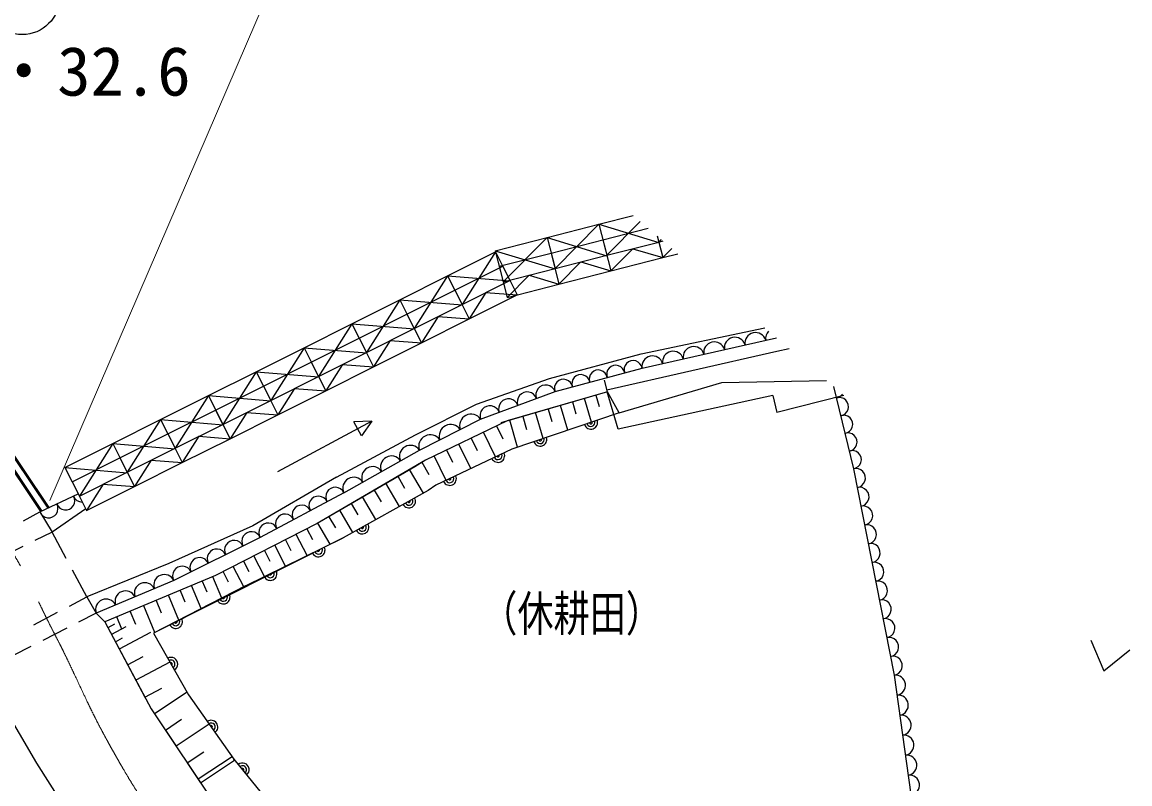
# Model space of a CAD drawing. Units: millimetres, scale not verified. Extents: x 40000 to 680000, y 20000 to 380000.
# Drawn here: x 153485 to 194881, y 291788 to 320274 of the extents above; entities that cross this region are included whole.
import ezdxf
from ezdxf.enums import TextEntityAlignment as Align

# ---------------------------------------------------------------- set-up
doc = ezdxf.new("R2010")
doc.units = ezdxf.units.MM
doc.header["$LTSCALE"] = 1000
doc.linetypes.add('CHAIN', pattern=[18.5, 12, -1.5, 3.5, -1.5])
for name, color, linetype, lineweight in [('M-BGD', 7, 'Continuous', 25), ('M-BMK', 2, 'CHAIN', 13), ('M-STR-HTXT', 7, 'Continuous', 13), ('M-STR-STR1', 1, 'Continuous', 25), ('M-STR-STRC', 7, 'Continuous', 25)]:
    doc.layers.add(name, color=color, linetype=linetype, lineweight=lineweight)
doc.styles.add('ＭＳ ゴシック', font='')
doc.styles.get('ＭＳ ゴシック').set_extended_font_data('MS Gothic')

msp = doc.modelspace()

# ---------------------------------------------------------------- linework, layer by layer
at = {"layer": 'M-BGD'}
for p, q in [((175039, 312717), (176320, 313045)), ((173101, 312221), (175039, 312717)), ((175039, 312717), (173399, 311059)), ((175039, 312717), (175336, 311554)), ((175039, 312717), (177278, 312034)), ((175188, 312136), (176878, 312568)), ((176586, 312818), (175336, 311554)), ((171164, 311726), (173101, 312221)), ((173101, 312221), (171461, 310563)), ((173101, 312221), (173399, 311059)), ((173101, 312221), (175340, 311538)), ((173250, 311640), (175188, 312136)), ((175188, 312136), (175485, 310973)), ((177215, 312280), (177423, 311469)), ((177215, 312280), (177274, 312050)), ((177370, 312147), (177274, 312050)), ((171164, 311726), (173403, 311043)), ((171164, 311726), (171461, 310563)), ((175336, 311554), (177274, 312050)), ((176305, 311802), (175485, 310973)), ((176305, 311802), (177423, 311469)), ((177274, 312050), (177436, 312091)), ((177762, 311812), (177423, 311469)), ((169386, 310789), (171174, 311686)), ((171174, 311686), (169924, 309716)), ((171174, 311686), (171712, 310613)), ((171312, 311144), (173250, 311640)), ((173250, 311640), (173547, 310477)), ((173399, 311059), (175336, 311554)), ((174368, 311307), (173547, 310477)), ((174368, 311307), (175485, 310973)), ((175485, 310973), (177423, 311469)), ((177423, 311469), (177993, 311615)), ((169655, 310253), (171443, 311149)), ((171312, 311144), (171610, 309982)), ((171443, 311149), (171981, 310077)), ((171461, 310563), (173399, 311059)), ((173547, 310477), (175485, 310973)), ((167598, 309892), (169386, 310789)), ((169386, 310789), (168136, 308820)), ((169386, 310789), (169924, 309716)), ((169386, 310789), (171719, 310598)), ((169924, 309716), (171712, 310613)), ((172430, 310811), (171610, 309982)), ((171610, 309982), (173547, 310477)), ((172430, 310811), (173547, 310477)), ((167867, 309356), (169655, 310253)), ((169655, 310253), (170193, 309180)), ((170818, 310165), (170193, 309180)), ((170193, 309180), (171981, 310077)), ((170818, 310165), (171981, 310077)), ((165811, 308996), (167598, 309892)), ((167598, 309892), (166349, 307923)), ((167598, 309892), (169932, 309702)), ((167598, 309892), (168136, 308820)), ((168136, 308820), (169924, 309716)), ((166080, 308459), (167867, 309356)), ((167867, 309356), (168405, 308283)), ((169030, 309268), (168405, 308283)), ((169030, 309268), (170193, 309180)), ((164023, 308099), (165811, 308996)), ((165811, 308996), (164561, 307026)), ((165811, 308996), (168144, 308805)), ((165811, 308996), (166349, 307923)), ((166349, 307923), (168136, 308820)), ((168405, 308283), (170193, 309180)), ((176619, 307875), (181239, 308841)), ((164292, 307563), (166080, 308459)), ((166080, 308459), (166618, 307387)), ((176653, 307330), (181674, 308469)), ((162235, 307202), (164023, 308099)), ((164023, 308099), (162773, 306130)), ((164023, 308099), (164561, 307026)), ((164023, 308099), (166356, 307908)), ((167243, 308371), (166618, 307387)), ((166618, 307387), (168405, 308283)), ((167243, 308371), (168405, 308283)), ((182154, 308059), (181684, 307954)), ((164561, 307026), (166349, 307923)), ((173188, 306946), (176619, 307875)), ((181685, 307955), (175338, 306515)), ((160447, 306306), (162235, 307202)), ((162235, 307202), (160985, 305233)), ((162235, 307202), (164568, 307012)), ((162235, 307202), (162773, 306130)), ((162504, 306666), (164292, 307563)), ((164292, 307563), (164830, 306490)), ((165455, 307475), (164830, 306490)), ((164830, 306490), (166618, 307387)), ((165455, 307475), (166618, 307387)), ((173401, 306457), (176653, 307330)), ((151286, 306803), (154440, 302096)), ((151325, 306834), (154485, 302117)), ((162773, 306130), (164561, 307026)), ((170459, 305991), (173188, 306946)), ((175354, 306451), (175249, 306884)), ((175802, 305661), (179633, 306803)), ((179633, 306803), (183542, 306873)), ((151056, 306625), (154174, 301970)), ((151096, 306655), (154220, 301992)), ((160716, 305769), (162504, 306666)), ((162504, 306666), (163042, 305593)), ((163667, 306578), (163042, 305593)), ((163042, 305593), (164830, 306490)), ((163667, 306578), (164830, 306490)), ((170620, 305425), (173401, 306457)), ((175354, 306451), (171376, 305293)), ((175354, 306451), (171605, 305359)), ((175761, 305052), (175353, 306451)), ((175802, 305661), (175354, 306451)), ((183806, 306648), (184553, 303574)), ((158660, 305409), (160447, 306306)), ((160447, 306306), (159198, 304337)), ((160447, 306306), (160985, 305233)), ((160447, 306306), (162781, 306115)), ((160985, 305233), (162773, 306130)), ((168183, 304838), (170459, 305991)), ((173875, 305012), (173604, 305942)), ((174050, 306072), (174180, 305625)), ((174757, 305309), (174497, 306202)), ((174925, 306326), (175050, 305898)), ((181545, 306313), (175761, 305052)), ((181545, 306313), (181685, 305678)), ((184193, 306317), (181685, 305678)), ((158929, 304873), (160716, 305769)), ((160716, 305769), (161254, 304697)), ((161879, 305681), (161254, 304697)), ((161254, 304697), (163042, 305593)), ((161879, 305681), (163042, 305593)), ((175802, 305661), (171782, 304307)), ((172190, 305530), (172331, 305045)), ((172956, 304702), (172674, 305671)), ((173139, 305806), (173274, 305341)), ((156872, 304513), (158660, 305409)), ((158660, 305409), (157410, 303440)), ((158660, 305409), (159198, 304337)), ((158660, 305409), (160993, 305218)), ((159198, 304337), (160985, 305233)), ((166550, 305349), (163025, 303458)), ((166550, 305349), (165879, 305330)), ((166163, 304801), (165879, 305330)), ((166550, 305349), (166163, 304801)), ((168330, 304268), (170620, 305425)), ((171605, 305359), (168555, 303897)), ((171215, 305172), (171447, 304688)), ((171999, 304380), (171706, 305389)), ((157141, 303976), (158929, 304873)), ((158929, 304873), (159467, 303800)), ((160092, 304785), (159467, 303800)), ((159467, 303800), (161254, 304697)), ((160092, 304785), (161254, 304697)), ((165234, 303253), (168183, 304838)), ((170268, 304719), (170490, 304257)), ((171173, 304016), (170730, 304940)), ((155084, 303616), (156872, 304513)), ((156872, 304513), (155622, 302543)), ((156872, 304513), (159205, 304322)), ((156872, 304513), (157410, 303440)), ((157410, 303440), (159198, 304337)), ((165505, 302675), (168330, 304268)), ((171782, 304307), (168948, 302956)), ((169346, 304276), (169567, 303815)), ((170248, 303576), (169807, 304497)), ((155353, 303080), (157141, 303976)), ((157141, 303976), (157679, 302904)), ((158304, 303888), (157679, 302904)), ((158304, 303888), (159467, 303800)), ((168555, 303897), (164507, 301521)), ((168555, 303897), (168166, 303649)), ((169326, 303136), (168885, 304055)), ((155084, 303616), (157417, 303425)), ((155084, 303616), (155622, 302543)), ((155622, 302543), (157410, 303440)), ((157679, 302904), (159467, 303800)), ((168166, 303649), (164507, 301521)), ((168482, 302663), (167962, 303549)), ((168416, 303816), (168683, 303361)), ((184553, 303574), (186071, 295852)), ((155353, 303080), (155891, 302007)), ((165234, 303253), (162104, 301442)), ((167584, 302162), (167075, 303029)), ((167519, 303289), (167779, 302846)), ((154150, 301959), (155577, 302633)), ((156516, 302992), (155891, 302007)), ((155891, 302007), (157679, 302904)), ((156516, 302992), (157679, 302904)), ((165505, 302675), (162383, 301003)), ((168657, 302760), (165476, 300985)), ((166642, 302774), (166896, 302341)), ((168948, 302956), (168657, 302760)), ((165785, 302271), (166033, 301847)), ((166706, 301672), (166209, 302520)), ((155860, 302070), (154606, 301206)), ((164946, 301779), (165189, 301364)), ((165847, 301192), (165361, 302022)), ((162104, 301442), (158968, 300033)), ((164507, 301521), (160712, 299575)), ((164993, 300748), (164531, 301535)), ((165476, 300985), (158392, 297422)), ((162383, 301003), (159151, 299393)), ((161837, 299195), (165476, 300985)), ((164131, 300323), (163723, 301119)), ((164127, 301326), (164335, 300922)), ((163328, 299928), (162927, 300711)), ((163325, 300915), (163529, 300517)), ((162539, 299540), (162145, 300310)), ((162536, 300510), (162736, 300119)), ((158968, 300033), (155903, 298783)), ((160996, 299721), (161190, 299341)), ((161764, 299157), (161375, 299915)), ((161760, 300112), (161957, 299727)), ((159151, 299393), (156255, 298172)), ((160712, 299575), (156569, 297842)), ((160215, 299367), (160382, 298968)), ((160947, 298737), (160613, 299534)), ((161837, 299195), (158392, 297422)), ((159386, 299020), (159566, 298590)), ((160176, 298340), (159816, 299200)), ((158492, 298646), (158686, 298182)), ((159345, 297912), (158956, 298840)), ((156255, 298172), (156569, 297842)), ((157737, 297742), (157527, 298242)), ((158447, 297451), (158028, 298452)), ((156569, 297842), (158306, 294598)), ((156569, 297842), (158075, 295029)), ((156940, 297756), (156687, 297621)), ((157365, 297659), (156823, 297369)), ((157216, 297579), (157027, 298033)), ((156968, 297098), (157239, 297243)), ((158276, 297449), (157113, 296827)), ((158392, 297422), (159703, 295114)), ((193425, 297164), (193913, 296013)), ((157424, 296245), (158005, 296556)), ((193913, 296013), (194881, 296804)), ((159005, 296343), (157735, 295664)), ((186071, 295852), (186806, 290616)), ((158075, 295029), (158710, 295369)), ((159646, 295213), (158434, 294406)), ((154037, 292563), (152733, 294785)), ((159703, 295114), (161391, 292717)), ((158306, 294598), (160709, 290990)), ((158306, 294598), (158434, 294406)), ((158838, 293799), (159444, 294203)), ((160476, 294016), (159241, 293193)), ((158838, 293799), (159241, 293193)), ((159652, 292576), (160270, 292987)), ((161331, 292802), (160064, 291958)), ((160149, 291830), (161423, 292678)), ((161422, 292680), (161391, 292717)), ((161391, 292717), (163310, 290365)), ((156258, 289049), (154037, 292563)), ((159652, 292576), (160149, 291830))]:
    msp.add_line(p, q, dxfattribs=at)
for centre, radius, start, end in [((180122, 308096), 395, 15.71, 189.854), ((180891, 308271), 395, 15.71, 189.854), ((181661, 308446), 395, 135.6199, 189.854), ((178582, 307747), 395, 15.71, 189.854), ((179352, 307922), 395, 15.71, 189.854), ((176318, 307278), 339, 8.8801, 201.1926), ((177042, 307398), 395, 15.71, 189.854), ((177812, 307572), 395, 15.71, 189.854), ((175018, 306928), 339, 8.8801, 201.1926), ((175668, 307103), 339, 8.8801, 201.1926), ((173717, 306579), 339, 8.8801, 201.1926), ((174367, 306754), 339, 8.8801, 201.1926), ((172357, 306074), 371, 19.6961, 201.0074), ((173052, 306332), 371, 19.6961, 201.0074), ((183863, 306555), 342, 278.0371, 325.1523), ((170966, 305558), 371, 19.6961, 201.0074), ((171662, 305816), 371, 19.6961, 201.0074), ((184024, 305894), 342, 278.0371, 109.2954), ((170264, 305182), 431, 34.327, 199.305), ((184184, 305234), 342, 278.0371, 109.2954), ((169501, 304796), 431, 34.327, 199.305), ((174740, 305303), 250, 198.6183, 18.6183), ((174740, 305303), 150, 198.6183, 18.6183), ((174740, 305303), 50, 198.6183, 18.6183), ((168737, 304410), 431, 34.327, 199.305), ((172845, 304665), 250, 198.6183, 18.6183), ((172845, 304665), 150, 198.6183, 18.6183), ((172845, 304665), 50, 198.6183, 18.6183), ((184345, 304573), 342, 278.0371, 109.2954), ((167993, 304041), 407, 33.8797, 204.9407), ((167286, 303643), 407, 33.8797, 204.9407), ((171268, 304062), 250, 205.4824, 25.4824), ((171268, 304062), 150, 205.4824, 25.4824), ((171268, 304062), 50, 205.4824, 25.4824), ((184506, 303913), 342, 278.0371, 109.2954), ((166580, 303244), 407, 33.8797, 204.9407), ((184639, 303227), 358, 278.4131, 103.8201), ((165873, 302846), 407, 33.8797, 204.9407), ((169462, 303201), 250, 205.4824, 25.4824), ((169462, 303201), 150, 205.4824, 25.4824), ((169462, 303201), 50, 205.4824, 25.4824), ((165183, 302525), 355, 24.8747, 211.4618), ((184777, 302525), 358, 278.4131, 103.8201), ((154475, 302083), 348, 200.9099, 29.6512), ((155104, 302380), 348, 200.9099, 29.6512), ((155732, 302676), 348, 200.9099, 269.7033), ((163934, 301857), 355, 24.8747, 211.4618), ((164559, 302191), 355, 24.8747, 211.4618), ((167940, 302360), 250, 209.1641, 29.1641), ((167940, 302360), 150, 209.1641, 29.1641), ((167940, 302360), 50, 209.1641, 29.1641), ((163310, 301523), 355, 24.8747, 211.4618), ((184915, 301823), 358, 278.4131, 103.8201), ((162686, 301188), 355, 24.8747, 211.4618), ((166193, 301385), 250, 209.1641, 29.1641), ((166193, 301385), 150, 209.1641, 29.1641), ((166193, 301385), 50, 209.1641, 29.1641), ((185053, 301121), 358, 278.4131, 103.8201), ((162054, 300855), 361, 24.3173, 208.6403), ((160761, 300211), 361, 24.3173, 208.6403), ((161408, 300533), 361, 24.3173, 208.6403), ((164554, 300531), 250, 206.1997, 26.1997), ((164554, 300531), 150, 206.1997, 26.1997), ((164554, 300531), 50, 206.1997, 26.1997), ((185191, 300419), 358, 278.4131, 103.8201), ((160115, 299889), 361, 24.3173, 208.6403), ((159468, 299567), 361, 24.3173, 208.6403), ((162759, 299648), 250, 206.1997, 26.1997), ((162759, 299648), 150, 206.1997, 26.1997), ((185329, 299717), 358, 278.4131, 103.8201), ((158072, 298919), 393, 25.5222, 200.2022), ((158796, 299224), 393, 25.5222, 200.2022), ((162759, 299648), 50, 206.1997, 26.1997), ((185466, 299015), 358, 278.4131, 103.8201), ((157348, 298613), 393, 25.5222, 200.2022), ((161004, 298766), 250, 207.2247, 27.2247), ((156624, 298308), 393, 25.5222, 200.2022), ((161004, 298766), 150, 207.2247, 27.2247), ((161004, 298766), 50, 207.2247, 27.2247), ((185604, 298313), 358, 278.4131, 103.8201), ((159226, 297851), 250, 207.2247, 27.2247), ((159226, 297851), 150, 207.2247, 27.2247), ((159226, 297851), 50, 207.2247, 27.2247), ((185742, 297611), 358, 278.4131, 103.8201), ((185880, 296909), 358, 278.4131, 103.8201), ((159047, 296268), 250, 299.5785, 119.5785), ((159047, 296268), 150, 299.5785, 119.5785), ((186018, 296207), 358, 278.4131, 103.8201), ((159047, 296268), 50, 299.5785, 119.5785), ((186120, 295478), 378, 278.3957, 97.5821), ((186225, 294730), 378, 278.3957, 97.5821), ((186330, 293982), 378, 278.3957, 97.5821), ((160547, 293916), 250, 305.1619, 125.1619), ((160547, 293916), 150, 305.1619, 125.1619), ((160547, 293916), 50, 305.1619, 125.1619), ((186435, 293234), 378, 278.3957, 97.5821), ((186540, 292486), 378, 278.3957, 97.5821), ((161718, 292316), 250, 309.2093, 129.2093), ((161718, 292316), 150, 309.2093, 129.2093), ((161718, 292316), 50, 309.2093, 129.2093), ((186645, 291738), 378, 278.3957, 97.5821)]:
    msp.add_arc(centre, radius, start, end, dxfattribs=at)
at = {"layer": 'M-BMK'}
msp.add_open_spline([(160054, 288213), (158371, 290584), (157835, 291277), (156669, 293395), (155832, 294915), (155505, 295840), (154703, 297379), (153929, 298864), (153627, 299781), (152657, 301145), (150027, 304842), (148641, 307078), (145249, 310092), (144090, 311121), (143441, 311762), (142042, 312430), (140621, 313109), (139714, 313295), (138151, 313486), (133947, 314000), (131550, 313120), (127316, 313097), (122501, 313070), (119794, 312902), (114990, 313220), (108168, 313671), (104376, 314296), (97588, 315110), (88092, 316248), (85032, 316741), (73337, 318484)], degree=3, knots=[0, 0, 0, 0, 1, 1, 1, 2, 2, 2, 3, 3, 3, 4, 4, 4, 5, 5, 5, 6, 6, 6, 7, 7, 7, 8, 8, 8, 9, 9, 9, 10, 10, 10, 10], dxfattribs=at)
at = {"layer": 'M-STR-HTXT'}
msp.add_line((154514, 302385), (169686, 337652), dxfattribs=at)
at = {"layer": 'M-STR-STR1'}
for p, q in [((153535, 301624), (154150, 301959)), ((154150, 301959), (154606, 301206)), ((154606, 301206), (153957, 300884)), ((155136, 300215), (154606, 301206)), ((153509, 300662), (152613, 300218)), ((155903, 298783), (155372, 299774)), ((155251, 298438), (155903, 298783)), ((155903, 298783), (156255, 298172)), ((153925, 297736), (154809, 298204)), ((156255, 298172), (155594, 297834)), ((155149, 297606), (154258, 297151)), ((153813, 296923), (153151, 296585))]:
    msp.add_line(p, q, dxfattribs=at)
at = {"layer": 'M-STR-STRC'}
msp.add_circle((153486, 321206), 1398, dxfattribs=at)

# ---------------------------------------------------------------- texts
at = {"layer": 'M-BGD', "style": 'ＭＳ ゴシック'}
msp.add_text('・32.6', height=1833, dxfattribs=at).set_placement((156038, 316976), align=Align.BOTTOM_CENTER)
at = {"layer": 'M-BGD', "style": 'ＭＳ ゴシック', "width": 0.75}
msp.add_text('（休耕田）', height=1320, dxfattribs=at).set_placement((170644, 297104), align=Align.BOTTOM_LEFT)

doc.saveas('drawing.dxf')
